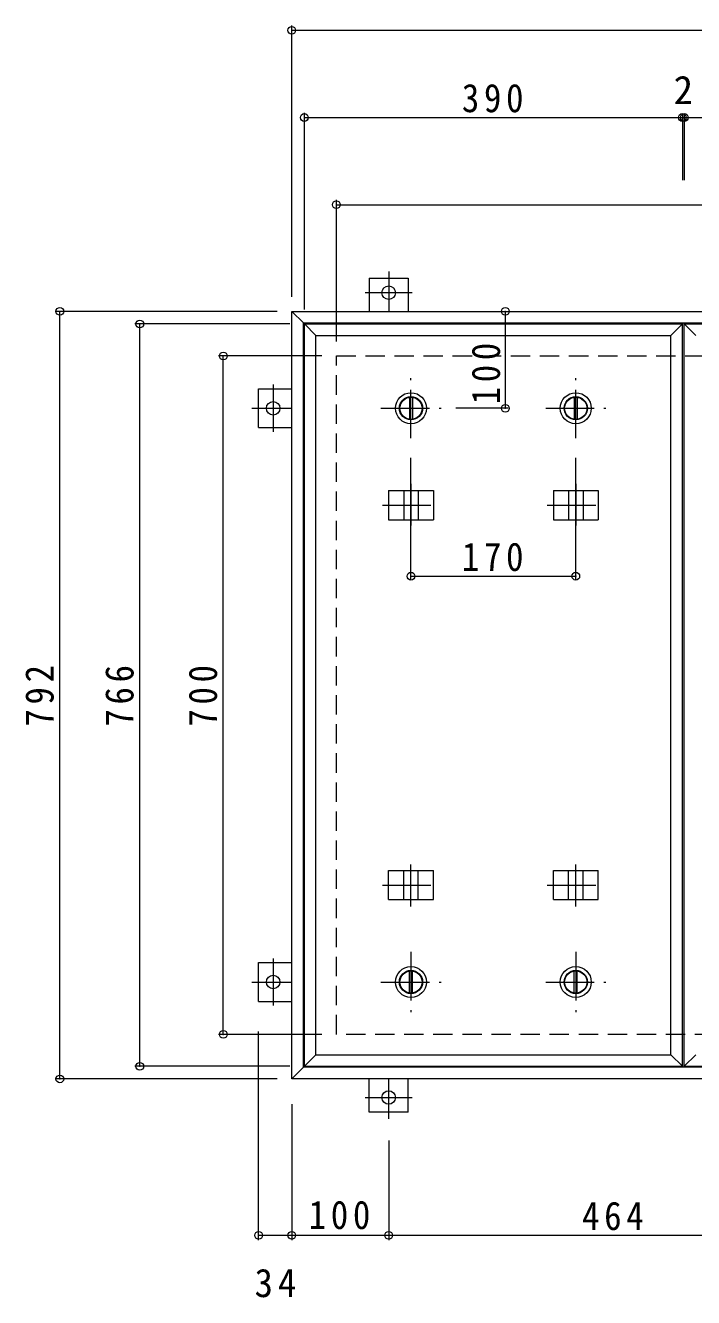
# Model space of a CAD drawing. Units: millimetres at full size, sheet at 1:10. Extents: x -2570 to 2371, y -1962 to 1182.
# Drawn here: x -2152 to -1463, y -161 to 1152 of the extents above; entities that cross this region are included whole.
import ezdxf
from ezdxf.enums import TextEntityAlignment as Align

# ---------------------------------------------------------------- set-up
doc = ezdxf.new("R2010")
doc.units = ezdxf.units.MM
doc.header["$LTSCALE"] = 10
doc.header["$PDMODE"] = 32
doc.header["$PDSIZE"] = 8
doc.linetypes.add('CHAIN1', pattern=[8, 5, -1, 1, -1])
doc.linetypes.add('DASHED2', pattern=[3, 2, -1])
for name, color, linetype, lineweight in [('0-1_躯体', 2, 'DASHED2', 9), ('0-2_仕上', 4, 'Continuous', 9), ('0-3_建具', 4, 'Continuous', 9), ('0-C', 2, 'Continuous', 9), ('0-E', 3, 'Continuous', 9), ('0-F', 7, 'Continuous', 9)]:
    doc.layers.add(name, color=color, linetype=linetype, lineweight=lineweight)
doc.styles.add('ＭＳ ゴシック', font='')
doc.styles.get('ＭＳ ゴシック').set_extended_font_data('MS Gothic')

msp = doc.modelspace()

# ---------------------------------------------------------------- linework, layer by layer
at = {"layer": '0-1_躯体'}
for p, q in [((-1831.46, 810.53), (-331.46, 810.53)), ((-1831.46, 110.53), (-1831.46, 810.53)), ((-331.46, 110.53), (-1831.46, 110.53))]:
    msp.add_line(p, q, dxfattribs=at)
at = {"layer": '0-2_仕上'}
for p, q in [((-1864.46, 77.53), (-1864.46, 843.53)), ((-1474.46, 77.53), (-1474.46, 843.53)), ((-1472.46, 77.53), (-1472.46, 843.53)), ((-1852.46, 89.53), (-1852.46, 831.53)), ((-1486.46, 89.53), (-1486.46, 831.53))]:
    msp.add_line(p, q, dxfattribs=at)
for points in [[(-1852.46, 831.53), (-1864.46, 843.53), (-1474.46, 843.53)], [(-1852.46, 831.53), (-1486.46, 831.53), (-1474.46, 843.53)], [(-1460.46, 831.53), (-1472.46, 843.53), (-1082.46, 843.53)], [(-1852.46, 89.53), (-1864.46, 77.53), (-1474.46, 77.53)], [(-1852.46, 89.53), (-1486.46, 89.53), (-1474.46, 77.53)], [(-1460.46, 89.53), (-1472.46, 77.53), (-1082.46, 77.53)]]:
    msp.add_lwpolyline(points, dxfattribs=at)
at = {"layer": '0-3_建具', "color": 2}
for p, q in [((-1877.46, 856.53), (-1865.46, 844.53)), ((-1877.46, 856.53), (-285.46, 856.53)), ((-1877.46, 64.53), (-1877.46, 856.53)), ((-1865.46, 844.53), (-297.46, 844.53)), ((-1865.46, 76.53), (-1865.46, 844.53)), ((-1865.46, 76.53), (-1877.46, 64.53)), ((-297.46, 76.53), (-1865.46, 76.53)), ((-285.46, 64.53), (-1877.46, 64.53))]:
    msp.add_line(p, q, dxfattribs=at)
at = {"layer": '0-3_建具'}
for p, q in [((-1777.54, 671.53), (-1777.54, 641.53)), ((-1777.54, 671.53), (-1731.37, 671.53)), ((-1761.96, 671.53), (-1761.96, 641.53)), ((-1746.96, 671.53), (-1746.96, 641.53)), ((-1731.37, 671.53), (-1731.37, 641.53)), ((-1607.54, 671.53), (-1607.54, 641.53)), ((-1607.54, 671.53), (-1561.37, 671.53)), ((-1591.96, 671.53), (-1591.96, 641.53)), ((-1576.96, 671.53), (-1576.96, 641.53)), ((-1561.37, 671.53), (-1561.37, 641.53)), ((-1777.54, 641.53), (-1731.37, 641.53)), ((-1607.54, 641.53), (-1561.37, 641.53)), ((-1777.54, 249.53), (-1777.54, 279.53)), ((-1777.54, 279.53), (-1731.37, 279.53)), ((-1761.96, 249.53), (-1761.96, 279.53)), ((-1746.96, 249.53), (-1746.96, 279.53)), ((-1731.37, 249.53), (-1731.37, 279.53)), ((-1607.54, 249.53), (-1607.54, 279.53)), ((-1607.54, 279.53), (-1561.37, 279.53)), ((-1591.96, 249.53), (-1591.96, 279.53)), ((-1576.96, 249.53), (-1576.96, 279.53)), ((-1561.37, 249.53), (-1561.37, 279.53)), ((-1777.54, 249.53), (-1731.37, 249.53)), ((-1607.54, 249.53), (-1561.37, 249.53))]:
    msp.add_line(p, q, dxfattribs=at)
at = {"layer": '0-3_建具', "linetype": 'CHAIN1'}
for p, q in [((-1754.46, 678.65), (-1754.46, 635.41)), ((-1584.46, 678.65), (-1584.46, 635.41)), ((-1783.87, 656.53), (-1725.05, 656.53)), ((-1613.87, 656.53), (-1555.05, 656.53)), ((-1754.46, 242.41), (-1754.46, 285.65)), ((-1584.46, 242.41), (-1584.46, 285.65)), ((-1783.87, 264.53), (-1725.05, 264.53)), ((-1613.87, 264.53), (-1555.05, 264.53))]:
    msp.add_line(p, q, dxfattribs=at)
at = {"layer": '0-C', "linetype": 'CHAIN1'}
for p, q in [((-1754.46, 725.53), (-1754.46, 787.53)), ((-1584.46, 725.53), (-1584.46, 787.53)), ((-1785.46, 756.53), (-1723.46, 756.53)), ((-1615.46, 756.53), (-1553.46, 756.53)), ((-1754.46, 195.53), (-1754.46, 133.53)), ((-1584.46, 195.53), (-1584.46, 133.53)), ((-1785.46, 164.53), (-1723.46, 164.53)), ((-1615.46, 164.53), (-1553.46, 164.53))]:
    msp.add_line(p, q, dxfattribs=at)
at = {"layer": '0-C'}
for p, q in [((-1755.96, 767.93), (-1755.96, 745.13)), ((-1752.96, 767.93), (-1752.96, 745.13)), ((-1585.96, 767.93), (-1585.96, 745.13)), ((-1582.96, 767.93), (-1582.96, 745.13)), ((-1755.96, 153.13), (-1755.96, 175.93)), ((-1752.96, 153.13), (-1752.96, 175.93)), ((-1585.96, 153.13), (-1585.96, 175.93)), ((-1582.96, 153.13), (-1582.96, 175.93))]:
    msp.add_line(p, q, dxfattribs=at)
for centre, radius in [((-1754.46, 756.53), 16), ((-1754.46, 756.53), 12), ((-1754.46, 756.53), 11.5), ((-1584.46, 756.53), 16), ((-1584.46, 756.53), 12), ((-1584.46, 756.53), 11.5), ((-1754.46, 164.53), 16), ((-1754.46, 164.53), 12), ((-1754.46, 164.53), 11.5), ((-1584.46, 164.53), 16), ((-1584.46, 164.53), 12), ((-1584.46, 164.53), 11.5)]:
    msp.add_circle(centre, radius, dxfattribs=at)
at = {"layer": '0-E', "linetype": 'CHAIN1'}
for p, q in [((-1777.46, 897.71), (-1777.46, 856.53)), ((-1753.08, 875.73), (-1801.83, 875.73)), ((-1896.66, 780.91), (-1896.66, 732.16)), ((-1918.63, 756.53), (-1877.46, 756.53)), ((-1896.66, 188.91), (-1896.66, 140.15)), ((-1918.63, 164.53), (-1877.46, 164.53)), ((-1777.46, 23.36), (-1777.46, 64.53)), ((-1801.83, 45.33), (-1753.08, 45.33))]:
    msp.add_line(p, q, dxfattribs=at)
at = {"layer": '0-E'}
for p, q in [((-1797.46, 890.73), (-1757.46, 890.73)), ((-1797.46, 890.73), (-1797.46, 856.53)), ((-1757.46, 890.73), (-1757.46, 856.53)), ((-1911.66, 736.53), (-1911.66, 776.53)), ((-1911.66, 776.53), (-1877.46, 776.53)), ((-1911.66, 736.53), (-1877.46, 736.53)), ((-1911.66, 144.53), (-1911.66, 184.53)), ((-1911.66, 184.53), (-1877.46, 184.53)), ((-1911.66, 144.53), (-1877.46, 144.53)), ((-1797.46, 30.33), (-1797.46, 64.53)), ((-1757.46, 30.33), (-1757.46, 64.53)), ((-1757.46, 30.33), (-1797.46, 30.33))]:
    msp.add_line(p, q, dxfattribs=at)
for centre in [(-1777.46, 875.73), (-1896.66, 756.53), (-1896.66, 164.53), (-1777.46, 45.33)]:
    msp.add_circle(centre, 7, dxfattribs=at)
at = {"layer": '0-F'}
for p, q in [((-1877.46, 871.53), (-1877.46, 1151.53)), ((-1877.46, 1146.53), (-285.46, 1146.53)), ((-1864.46, 858.53), (-1864.46, 1061.53)), ((-1864.46, 1056.53), (-1474.46, 1056.53)), ((-1474.46, 1059.53), (-1474.46, 991.73)), ((-1474.46, 1056.53), (-1472.46, 1056.53)), ((-1472.46, 1059.53), (-1472.46, 991.73)), ((-1472.46, 1056.53), (-1082.46, 1056.53)), ((-1831.46, 825.53), (-1831.46, 971.53)), ((-1831.46, 966.53), (-331.46, 966.53)), ((-1892.46, 856.53), (-2121.71, 856.53)), ((-2116.71, 64.53), (-2116.71, 856.53)), ((-1657.15, 856.53), (-1657.15, 756.53)), ((-1879.46, 843.53), (-2039.25, 843.53)), ((-2034.25, 77.53), (-2034.25, 843.53)), ((-1846.46, 810.53), (-1953.08, 810.53)), ((-1948.08, 110.53), (-1948.08, 810.53)), ((-1654.15, 756.53), (-1708.28, 756.53)), ((-1754.46, 580.23), (-1754.46, 705.53)), ((-1584.46, 580.23), (-1584.46, 705.53)), ((-1754.46, 583.23), (-1584.46, 583.23)), ((-1846.46, 110.53), (-1953.08, 110.53)), ((-1911.66, -101.83), (-1911.66, 113.32)), ((-1879.46, 77.53), (-2039.25, 77.53)), ((-1892.46, 64.53), (-2121.71, 64.53)), ((-1877.46, 38.32), (-1877.46, -101.83)), ((-1777.46, 1.02), (-1777.46, -101.83)), ((-1911.66, -96.83), (-1877.46, -96.83)), ((-1877.46, -96.83), (-1777.46, -96.83)), ((-1777.46, -96.83), (-1313.46, -96.83))]:
    msp.add_line(p, q, dxfattribs=at)
for p in [(-1877.46, 1146.53), (-1864.46, 1056.53), (-1474.46, 1056.53), (-1472.46, 1056.53), (-1831.46, 966.53), (-2116.71, 856.53), (-1657.15, 856.53), (-2034.25, 843.53), (-1948.08, 810.53), (-1657.15, 756.53), (-1754.46, 583.23), (-1584.46, 583.23), (-1948.08, 110.53), (-2034.25, 77.53), (-2116.71, 64.53), (-1911.66, -96.83), (-1877.46, -96.83), (-1777.46, -96.83)]:
    msp.add_point(p, dxfattribs=at)

# ---------------------------------------------------------------- texts
at = {"layer": '0-F', "color": 2, "style": 'ＭＳ ゴシック'}
msp.add_text('2', height=29.33, dxfattribs=at).set_placement((-1483.46, 1061.53), align=Align.BOTTOM_LEFT)
at = {"layer": '0-F', "color": 2, "char_height": 29.33, "attachment_point": 7, "style": 'ＭＳ ゴシック'}
for s, insert in [('\\T1.27;\\W0.9;390', (-1701.96, 1061.53)), ('\\T1.27;\\W0.9;170', (-1701.96, 588.23)), ('\\T1.27;\\W0.9;100', (-1859.96, -90.83)), ('\\T1.27;\\W0.9;464', (-1577.96, -91.83)), ('\\T1.27;\\W0.95;34', (-1915.81, -161.06))]:
    msp.add_mtext(s, dxfattribs=dict(at, insert=insert))
at = {"layer": '0-F', "color": 2, "char_height": 29.33, "attachment_point": 7, "rotation": 90, "style": 'ＭＳ ゴシック'}
for s, insert in [('\\T1.27;\\W0.9;100', (-1662.15, 760.54)), ('\\T1.27;\\W0.9;792', (-2122.71, 428.03)), ('\\T1.27;\\W0.9;766', (-2040.25, 428.03)), ('\\T1.27;\\W0.9;700', (-1954.08, 428.03))]:
    msp.add_mtext(s, dxfattribs=dict(at, insert=insert))

doc.saveas('drawing.dxf')
